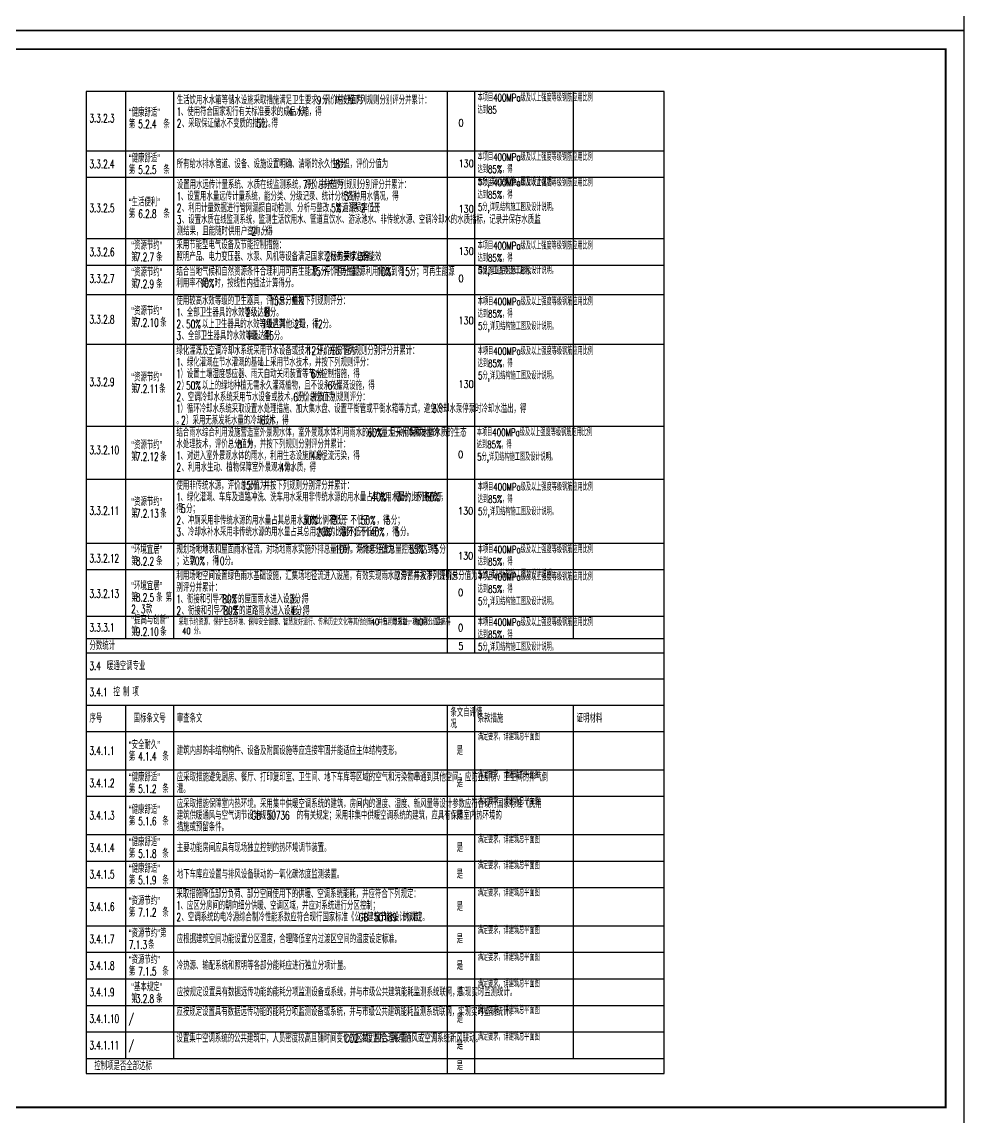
# Model space of a CAD drawing. Extents: x 12902 to 139002, y 7705 to 185905.
# Drawn here: x 87924 to 139002, y 67580 to 126980 of the extents above; entities that cross this region are included whole.
import ezdxf

# ---------------------------------------------------------------- set-up
doc = ezdxf.new("R2010")
doc.units = 0
doc.header["$LTSCALE"] = 1000
for name, color, linetype in [('A-Tab(建筑表格)', 7, 'Continuous'), ('A-Text(建筑文字)', 33, 'Continuous'), ('PUB_TITLE', 4, 'Continuous')]:
    doc.layers.add(name, color=color, linetype=linetype)
doc.styles.add('LJ_TXT', font='SIMPLEX', dxfattribs={"width": 0.8, "bigfont": 'GBCBIG'})

# ---------------------------------------------------------------- blocks, each defined once
blk = doc.blocks.new('AutoBlock_20250323_142', base_point=(112646, 76059))
at = {"color": 1, "style": 'LJ_TXT', "width": 0.7}
blk.add_attdef('3.4.1.8措施_001', (112636, 76059), '', height=400, dxfattribs=at)
blk = doc.blocks.new('AutoBlock_20250323_143', base_point=(112646, 88018))
at = {"color": 1, "style": 'LJ_TXT', "width": 0.7}
blk.add_attdef('3.4.1.1措施_001', (112636, 88018), '', height=400, dxfattribs=at)
blk = doc.blocks.new('AutoBlock_20250323_144', base_point=(112646, 85951))
at = {"color": 1, "style": 'LJ_TXT', "width": 0.7}
blk.add_attdef('3.4.1.2措施_001', (112636, 85951), '', height=400, dxfattribs=at)
blk = doc.blocks.new('AutoBlock_20250323_145', base_point=(112646, 84524))
at = {"color": 1, "style": 'LJ_TXT', "width": 0.7}
blk.add_attdef('3.4.1.3措施_001', (112636, 84524), '', height=400, dxfattribs=at)
blk = doc.blocks.new('AutoBlock_20250323_146', base_point=(112646, 82438))
at = {"color": 1, "style": 'LJ_TXT', "width": 0.7}
blk.add_attdef('3.4.1.4措施_001', (112636, 82438), '', height=400, dxfattribs=at)
blk = doc.blocks.new('AutoBlock_20250323_147', base_point=(112646, 81029))
at = {"color": 1, "style": 'LJ_TXT', "width": 0.7}
blk.add_attdef('3.4.1.5措施_001', (112636, 81029), '', height=400, dxfattribs=at)
blk = doc.blocks.new('AutoBlock_20250323_148', base_point=(112646, 79551))
at = {"color": 1, "style": 'LJ_TXT', "width": 0.7}
blk.add_attdef('3.4.1.6措施_001', (112636, 79551), '', height=400, dxfattribs=at)
blk = doc.blocks.new('AutoBlock_20250323_149', base_point=(112646, 77509))
at = {"color": 1, "style": 'LJ_TXT', "width": 0.7}
blk.add_attdef('3.4.1.7措施_001', (112636, 77509), '', height=400, dxfattribs=at)
blk = doc.blocks.new('AutoBlock_20250323_150', base_point=(112646, 74619))
at = {"color": 1, "style": 'LJ_TXT', "width": 0.7}
blk.add_attdef('3.4.1.9措施_001', (112636, 74619), '', height=400, dxfattribs=at)
blk = doc.blocks.new('AutoBlock_20250323_151', base_point=(112646, 73179))
at = {"color": 1, "style": 'LJ_TXT', "width": 0.7}
blk.add_attdef('3.4.1.10措施_001', (112636, 73179), '', height=400, dxfattribs=at)
blk = doc.blocks.new('AutoBlock_20250323_152', base_point=(112646, 71739))
at = {"color": 1, "style": 'LJ_TXT', "width": 0.7}
blk.add_attdef('3.4.1.11措施_001', (112636, 71739), '', height=400, dxfattribs=at)
blk = doc.blocks.new('AutoBlock_20250323_230', base_point=(112646, 122671))
at = {"color": 1, "style": 'LJ_TXT', "width": 0.7}
for tag, p in [('3.3.2.3措施_001', (112630, 122671)), ('3.3.2.3措施_002', (112630, 122004))]:
    blk.add_attdef(tag, p, '', height=400, dxfattribs=at)
blk = doc.blocks.new('AutoBlock_20250323_231', base_point=(111596, 121302))
at = {"color": 1, "style": 'LJ_TXT', "width": 0.8}
blk.add_attdef('3.3.2.3', (111596, 121302), '', height=400, dxfattribs=at)
blk = doc.blocks.new('AutoBlock_20250323_232', base_point=(111596, 112863))
at = {"color": 1, "style": 'LJ_TXT', "width": 0.8}
blk.add_attdef('3.3.2.7', (111596, 112863), '', height=400, dxfattribs=at)
blk = doc.blocks.new('AutoBlock_20250323_233', base_point=(111569, 100255))
at = {"color": 1, "style": 'LJ_TXT', "width": 0.8}
blk.add_attdef('3.3.2.11', (111569, 100255), '', height=400, dxfattribs=at)
blk = doc.blocks.new('AutoBlock_20250323_234', base_point=(111569, 95837))
at = {"color": 1, "style": 'LJ_TXT', "width": 0.8}
blk.add_attdef('3.3.2.13', (111569, 95837), '', height=400, dxfattribs=at)
blk = doc.blocks.new('AutoBlock_20250323_235', base_point=(111569, 93924))
at = {"color": 1, "style": 'LJ_TXT', "width": 0.8}
blk.add_attdef('3.3.3.1', (111569, 93924), '', height=400, dxfattribs=at)
blk = doc.blocks.new('AutoBlock_20250323_236', base_point=(111569, 97821))
at = {"color": 1, "style": 'LJ_TXT', "width": 0.8}
blk.add_attdef('3.3.2.12', (111569, 97821), '', height=400, dxfattribs=at)
blk = doc.blocks.new('AutoBlock_20250323_237', base_point=(112654, 94217))
at = {"color": 1, "style": 'LJ_TXT', "width": 0.7}
for tag, p in [('3.3.3.1措施_001', (112638, 94217)), ('3.3.3.1措施_002', (112638, 93551)), ('3.3.3.1措施_003', (112654, 92884))]:
    blk.add_attdef(tag, p, '', height=400, dxfattribs=at)
blk = doc.blocks.new('AutoBlock_20250323_238', base_point=(112646, 113278))
at = {"color": 1, "style": 'LJ_TXT', "width": 0.7}
blk.add_attdef('3.3.2.7措施_001', (112630, 113278), '', height=400, dxfattribs=at)
blk = doc.blocks.new('AutoBlock_20250323_239', base_point=(111569, 103318))
at = {"color": 1, "style": 'LJ_TXT', "width": 0.8}
blk.add_attdef('3.3.2.10', (111569, 103318), '', height=400, dxfattribs=at)
blk = doc.blocks.new('AutoBlock_20250323_240', base_point=(111594, 107128))
at = {"color": 1, "style": 'LJ_TXT', "width": 0.8}
blk.add_attdef('3.3.2.9', (111594, 107128), '', height=400, dxfattribs=at)
blk = doc.blocks.new('AutoBlock_20250323_241', base_point=(112654, 96687))
at = {"color": 1, "style": 'LJ_TXT', "width": 0.7}
for tag, p in [('3.3.2.13措施_001', (112638, 96687)), ('3.3.2.13措施_002', (112638, 96020)), ('3.3.2.13措施_003', (112654, 95353))]:
    blk.add_attdef(tag, p, '', height=400, dxfattribs=at)
blk = doc.blocks.new('AutoBlock_20250323_242', base_point=(112654, 98170))
at = {"color": 1, "style": 'LJ_TXT', "width": 0.7}
for tag, p in [('3.3.2.12措施_001', (112638, 98170)), ('3.3.2.12措施_002', (112638, 97503)), ('3.3.2.12措施_003', (112654, 96836))]:
    blk.add_attdef(tag, p, '', height=400, dxfattribs=at)
blk = doc.blocks.new('AutoBlock_20250323_243', base_point=(112654, 101558))
at = {"color": 1, "style": 'LJ_TXT', "width": 0.7}
for tag, p in [('3.3.2.11措施_001', (112638, 101558)), ('3.3.2.11措施_002', (112638, 100891)), ('3.3.2.11措施_003', (112654, 100225))]:
    blk.add_attdef(tag, p, '', height=400, dxfattribs=at)
blk = doc.blocks.new('AutoBlock_20250323_244', base_point=(112603, 104518))
at = {"color": 1, "style": 'LJ_TXT', "width": 0.7}
for tag, p in [('3.3.2.10措施_001', (112587, 104518)), ('3.3.2.10措施_002', (112587, 103852)), ('3.3.2.10措施_003', (112603, 103185))]:
    blk.add_attdef(tag, p, '', height=400, dxfattribs=at)
blk = doc.blocks.new('AutoBlock_20250323_245', base_point=(112654, 108926))
at = {"color": 1, "style": 'LJ_TXT', "width": 0.7}
for tag, p in [('3.3.2.9措施_001', (112638, 108926)), ('3.3.2.9措施_002', (112638, 108259)), ('3.3.2.9措施_003', (112654, 107593))]:
    blk.add_attdef(tag, p, '', height=400, dxfattribs=at)
blk = doc.blocks.new('AutoBlock_20250323_246', base_point=(112654, 111611))
at = {"color": 1, "style": 'LJ_TXT', "width": 0.7}
for tag, p in [('3.3.2.8措施_001', (112638, 111611)), ('3.3.2.8措施_002', (112638, 110944)), ('3.3.2.8措施_003', (112654, 110277))]:
    blk.add_attdef(tag, p, '', height=400, dxfattribs=at)
blk = doc.blocks.new('AutoBlock_20250323_247', base_point=(111594, 110582))
at = {"color": 1, "style": 'LJ_TXT', "width": 0.8}
blk.add_attdef('3.3.2.8', (111594, 110582), '', height=400, dxfattribs=at)
blk = doc.blocks.new('AutoBlock_20250323_248', base_point=(112646, 114643))
at = {"color": 1, "style": 'LJ_TXT', "width": 0.7}
for tag, p in [('3.3.2.6措施_001', (112630, 114643)), ('3.3.2.6措施_002', (112630, 113977)), ('3.3.2.6措施_003', (112646, 113310))]:
    blk.add_attdef(tag, p, '', height=400, dxfattribs=at)
blk = doc.blocks.new('AutoBlock_20250323_249', base_point=(112646, 118064))
at = {"color": 1, "style": 'LJ_TXT', "width": 0.7}
for tag, p in [('3.3.2.5措施_001', (112630, 118064)), ('3.3.2.5措施_002', (112630, 117397)), ('3.3.2.5措施_003', (112646, 116731))]:
    blk.add_attdef(tag, p, '', height=400, dxfattribs=at)
blk = doc.blocks.new('AutoBlock_20250323_250', base_point=(112646, 119451))
at = {"color": 1, "style": 'LJ_TXT', "width": 0.7}
for tag, p in [('3.3.2.4措施_001', (112630, 119451)), ('3.3.2.4措施_002', (112630, 118784)), ('3.3.2.4措施_003', (112646, 118117))]:
    blk.add_attdef(tag, p, '', height=400, dxfattribs=at)
blk = doc.blocks.new('AutoBlock_20250323_251', base_point=(111596, 114351))
at = {"color": 1, "style": 'LJ_TXT', "width": 0.8}
blk.add_attdef('3.3.2.6', (111596, 114351), '', height=400, dxfattribs=at)
blk = doc.blocks.new('AutoBlock_20250323_252', base_point=(111596, 116635))
at = {"color": 1, "style": 'LJ_TXT', "width": 0.8}
blk.add_attdef('3.3.2.5', (111596, 116635), '', height=400, dxfattribs=at)
blk = doc.blocks.new('AutoBlock_20250323_253', base_point=(111596, 119095))
at = {"color": 1, "style": 'LJ_TXT', "width": 0.8}
blk.add_attdef('3.3.2.4', (111596, 119095), '', height=400, dxfattribs=at)
blk = doc.blocks.new('AutoBlock_20250323_262', base_point=(111585, 92927))
at = {"color": 1, "style": 'LJ_TXT', "width": 0.8}
blk.add_attdef('给排水总分', (111585, 92927), '', height=400, dxfattribs=at)

msp = doc.modelspace()

# ---------------------------------------------------------------- linework, layer by layer
at = {"layer": 'A-Tab(建筑表格)'}
msp.add_lwpolyline([(91407, 69949), (122734, 69949), (122734, 123213), (91407, 123213)], close=True, dxfattribs=at)
for points in [[(93540, 123213), (93540, 93539)], [(96140, 123213), (96140, 93539)], [(110974, 123213), (110974, 92761)], [(112455, 123213), (112455, 92761)], [(117816, 123213), (117816, 93539)], [(91407, 119993), (122734, 119993)], [(91407, 118553), (122734, 118553)], [(91407, 115223), (122734, 115223)], [(91407, 113783), (122734, 113783)], [(91407, 112194), (122734, 112194)], [(91407, 109494), (122734, 109494)], [(91407, 105053), (122734, 105053)], [(91407, 102179), (122734, 102179)], [(91407, 98714), (122734, 98714)], [(91407, 97279), (122734, 97279)], [(91407, 94746), (122734, 94746)], [(91407, 93539), (122734, 93539)], [(91407, 92761), (122734, 92761)], [(91407, 91345), (122734, 91345)], [(91407, 89929), (122734, 89929)], [(93540, 89929), (93540, 70759)], [(96140, 89929), (96140, 70759)], [(110974, 89929), (110974, 69949)], [(112455, 89929), (112455, 69949)], [(117816, 89929), (117816, 70759)], [(91407, 88489), (122734, 88489)], [(91407, 86419), (122734, 86419)], [(91407, 84979), (122734, 84979)], [(91407, 82909), (122734, 82909)], [(91407, 81469), (122734, 81469)], [(91407, 80029), (122734, 80029)], [(91407, 77959), (122734, 77959)], [(91407, 76519), (122734, 76519)], [(91407, 75079), (122734, 75079)], [(91407, 73639), (122734, 73639)], [(91407, 72199), (122734, 72199)], [(91407, 70759), (122734, 70759)]]:
    msp.add_lwpolyline(points, dxfattribs=at)
at = {"layer": 'PUB_TITLE'}
for points in [[(12902, 126505), (139002, 126505), (139002, 185905), (12902, 185905)], [(12902, 67105), (139002, 67105), (139002, 126505), (12902, 126505)]]:
    msp.add_lwpolyline(points, close=True, dxfattribs=at)
at = {"layer": 'PUB_TITLE', "const_width": 100}
msp.add_lwpolyline([(15402, 68105), (138002, 68105), (138002, 125505), (15402, 125505)], close=True, dxfattribs=at)

# ---------------------------------------------------------------- block references
at = {"color": 1}
for name, p, values in [('AutoBlock_20250323_230', (112646, 122671), {'3.3.2.3措施_001': '本项目400MPa级及以上强度等级钢筋应用比例', '3.3.2.3措施_002': '达到85'}), ('AutoBlock_20250323_231', (111596, 121302), {'3.3.2.3': '0'}), ('AutoBlock_20250323_253', (111596, 119095), {'3.3.2.4': '130'}), ('AutoBlock_20250323_250', (112646, 119451), {'3.3.2.4措施_001': '本项目400MPa级及以上强度等级钢筋应用比例', '3.3.2.4措施_002': '达到85%%%，得', '3.3.2.4措施_003': '5分,详见结构施工图及设计说明。'}), ('AutoBlock_20250323_249', (112646, 118064), {'3.3.2.5措施_001': '本项目400MPa级及以上强度等级钢筋应用比例', '3.3.2.5措施_002': '达到85%%%，得', '3.3.2.5措施_003': '5分,详见结构施工图及设计说明。'}), ('AutoBlock_20250323_252', (111596, 116635), {'3.3.2.5': '130'}), ('AutoBlock_20250323_251', (111596, 114351), {'3.3.2.6': '130'}), ('AutoBlock_20250323_248', (112646, 114643), {'3.3.2.6措施_001': '本项目400MPa级及以上强度等级钢筋应用比例', '3.3.2.6措施_002': '达到85%%%，得', '3.3.2.6措施_003': '5分,详见结构施工图及设计说明。'}), ('AutoBlock_20250323_238', (112646, 113278), {'3.3.2.7措施_001': '详见施工图及设计说明。'}), ('AutoBlock_20250323_232', (111596, 112863), {'3.3.2.7': '0'}), ('AutoBlock_20250323_246', (112654, 111611), {'3.3.2.8措施_001': '本项目400MPa级及以上强度等级钢筋应用比例', '3.3.2.8措施_002': '达到85%%%，得', '3.3.2.8措施_003': '5分,详见结构施工图及设计说明。'}), ('AutoBlock_20250323_247', (111594, 110582), {'3.3.2.8': '130'}), ('AutoBlock_20250323_245', (112654, 108926), {'3.3.2.9措施_001': '本项目400MPa级及以上强度等级钢筋应用比例', '3.3.2.9措施_002': '达到85%%%，得', '3.3.2.9措施_003': '5分,详见结构施工图及设计说明。'}), ('AutoBlock_20250323_240', (111594, 107128), {'3.3.2.9': '130'}), ('AutoBlock_20250323_244', (112603, 104518), {'3.3.2.10措施_001': '本项目400MPa级及以上强度等级钢筋应用比例', '3.3.2.10措施_002': '达到85%%%，得', '3.3.2.10措施_003': '5分,详见结构施工图及设计说明。'}), ('AutoBlock_20250323_239', (111569, 103318), {'3.3.2.10': '0'}), ('AutoBlock_20250323_243', (112654, 101558), {'3.3.2.11措施_001': '本项目400MPa级及以上强度等级钢筋应用比例', '3.3.2.11措施_002': '达到85%%%，得', '3.3.2.11措施_003': '5分,详见结构施工图及设计说明。'}), ('AutoBlock_20250323_233', (111569, 100255), {'3.3.2.11': '130'}), ('AutoBlock_20250323_242', (112654, 98170), {'3.3.2.12措施_001': '本项目400MPa级及以上强度等级钢筋应用比例', '3.3.2.12措施_002': '达到85%%%，得', '3.3.2.12措施_003': '5分,详见结构施工图及设计说明。'}), ('AutoBlock_20250323_236', (111569, 97821), {'3.3.2.12': '130'}), ('AutoBlock_20250323_241', (112654, 96687), {'3.3.2.13措施_001': '本项目400MPa级及以上强度等级钢筋应用比例', '3.3.2.13措施_002': '达到85%%%，得', '3.3.2.13措施_003': '5分,详见结构施工图及设计说明。'}), ('AutoBlock_20250323_234', (111569, 95837), {'3.3.2.13': '0'}), ('AutoBlock_20250323_237', (112654, 94217), {'3.3.3.1措施_001': '本项目400MPa级及以上强度等级钢筋应用比例', '3.3.3.1措施_002': '达到85%%%，得', '3.3.3.1措施_003': '5分,详见结构施工图及设计说明。'}), ('AutoBlock_20250323_235', (111569, 93924), {'3.3.3.1': '0'}), ('AutoBlock_20250323_262', (111585, 92927), {'给排水总分': '5'}), ('AutoBlock_20250323_143', (112646, 88018), {'3.4.1.1措施_001': '满足要求，详建筑总平面图'}), ('AutoBlock_20250323_144', (112646, 85951), {'3.4.1.2措施_001': '满足要求，详建筑总平面图'}), ('AutoBlock_20250323_145', (112646, 84524), {'3.4.1.3措施_001': '满足要求，详建筑总平面图'}), ('AutoBlock_20250323_146', (112646, 82438), {'3.4.1.4措施_001': '满足要求，详建筑总平面图'}), ('AutoBlock_20250323_147', (112646, 81029), {'3.4.1.5措施_001': '满足要求，详建筑总平面图'}), ('AutoBlock_20250323_148', (112646, 79551), {'3.4.1.6措施_001': '满足要求，详建筑总平面图'}), ('AutoBlock_20250323_149', (112646, 77509), {'3.4.1.7措施_001': '满足要求，详建筑总平面图'}), ('AutoBlock_20250323_142', (112646, 76059), {'3.4.1.8措施_001': '满足要求，详建筑总平面图'}), ('AutoBlock_20250323_150', (112646, 74619), {'3.4.1.9措施_001': '满足要求，详建筑总平面图'}), ('AutoBlock_20250323_151', (112646, 73179), {'3.4.1.10措施_001': '满足要求，详建筑总平面图'}), ('AutoBlock_20250323_152', (112646, 71739), {'3.4.1.11措施_001': '满足要求，详建筑总平面图'})]:
    msp.add_blockref(name, p, dxfattribs=at).add_auto_attribs(values)

# ---------------------------------------------------------------- texts
at = {"layer": 'A-Tab(建筑表格)', "style": 'LJ_TXT'}
for s, height, width, p in [('生活饮用水水箱等储水设施采取措施满足卫生要求，评价总分值为', 434.04, 0.8, (96320, 122510)), ('9', 450, 0.64, (103911, 122510)), ('分，并按照下列规则分别评分并累计：', 434.04, 0.8, (104185, 122510)), ('3.3.2.3', 450, 0.64, (91587, 121532)), ('“健康舒适”', 434, 0.8, (93720, 121847)), ('1', 450, 0.64, (96320, 121880)), ('、使用符合国家现行有关标准要求的成品水箱，得', 434.04, 0.8, (96540, 121880)), ('4', 450, 0.64, (102361, 121880)), ('分；', 434, 0.8, (102896, 121880)), ('第', 434, 0.8, (93720, 121217)), ('5.2.4', 450, 0.64, (94234, 121217)), ('条', 434, 0.8, (95591, 121217)), ('2', 450, 0.64, (96320, 121250)), ('、采取保证储水不变质的措施，得', 434.04, 0.8, (96595, 121250)), ('5', 450, 0.64, (100647, 121250)), ('分。', 434, 0.8, (100921, 121250)), ('3.3.2.4', 450, 0.64, (91587, 119048)), ('“健康舒适”', 434, 0.8, (93720, 119363)), ('所有给水排水管道、设备、设施设置明确、清晰的永久性标识，评价分值为', 434.04, 0.8, (96320, 119048)), ('8', 450, 0.64, (104922, 119048)), ('分。', 434, 0.8, (105197, 119048)), ('第', 434, 0.8, (93720, 118733)), ('5.2.5', 450, 0.64, (94234, 118733)), ('条', 434, 0.8, (95591, 118733)), ('设置用水远传计量系统、水质在线监测系统，评价总分值为', 434.04, 0.8, (96320, 117923)), ('7', 450, 0.64, (103153, 117923)), ('分，并按下列规则分别评分并累计：', 434.04, 0.8, (103427, 117923)), ('1', 450, 0.64, (96320, 117293)), ('、设置用水量远传计量系统，能分类、分级记录、统计分析各种用水情况，得', 434.04, 0.8, (96540, 117293)), ('3', 450, 0.64, (105394, 117293)), ('分；', 434, 0.8, (105669, 117293)), ('3.3.2.5', 450, 0.64, (91587, 116663)), ('“生活便利”', 434, 0.8, (93720, 116978)), ('2', 450, 0.64, (96320, 116663)), ('、利用计量数据进行管网漏损自动检测、分析与整改，管道漏损率低于', 434.04, 0.8, (96595, 116663)), ('5%', 450, 0.64, (104691, 116663)), ('得', 434, 0.8, (105780, 116663)), ('2', 450, 0.64, (106294, 116663)), ('分；', 434, 0.8, (106829, 116663)), ('第', 434, 0.8, (93720, 116348)), ('6.2.8', 450, 0.64, (94234, 116348)), ('条', 434, 0.8, (95591, 116348)), ('3', 450, 0.64, (96320, 116033)), ('、设置水质在线监测系统，监测生活饮用水、管道直饮水、游泳池水、非传统水源、空调冷却水的水质指标，记录并保存水质监', 434.04, 0.8, (96595, 116033)), ('，', 434, 0.8, (105267, 116663)), ('测结果，且能随时供用户查询，得', 434.04, 0.8, (96320, 115403)), ('2', 450, 0.64, (100372, 115403)), ('分。', 434, 0.8, (100907, 115403)), ('3.3.2.6', 450, 0.64, (91587, 114278)), ('3.3.2.7', 450, 0.64, (91587, 112833)), ('3.3.2.8', 450, 0.64, (91587, 110619)), ('3.3.2.9', 450, 0.64, (91587, 107231)), ('3.3.2.10', 450, 0.64, (91587, 103536)), ('3.3.2.11', 450, 0.64, (91587, 100246)), ('3.3.2.12', 450, 0.64, (91587, 97660)), ('3.3.2.13', 450, 0.64, (91587, 95745)), ('采取节约资源、保护生态环境、保障安全健康、智慧友好运行、传承历史文化等其他创新，并有明显效益，评价总分值为', 337.59, 0.8, (96416, 94262)), ('40', 350, 0.64, (106835, 94262)), ('分。每采取一项，得', 337.6, 0.8, (107465, 94262)), ('10', 350, 0.64, (109234, 94262)), ('分，最高得', 337.6, 0.8, (109821, 94262)), ('3.3.3.1', 450, 0.64, (91587, 93908)), ('40', 350, 0.64, (96618, 93772)), ('分。', 337.6, 0.8, (97248, 93772)), ('分数统计', 434, 0.8, (91587, 92925)), ('3.4', 450, 0.64, (91587, 91828)), ('暖通空调专业', 434, 0.8, (92534, 91828)), ('控', 434, 0.8, (92890, 90412)), ('制', 434, 0.8, (93403, 90412)), ('3.4.1', 450, 0.64, (91587, 90412)), ('项', 434, 0.8, (93917, 90412)), ('条文自评情', 434, 0.8, (111154, 89299)), ('序号', 434, 0.8, (91587, 88984)), ('国标条文号', 434, 0.8, (93981, 88984)), ('审查条文', 434, 0.8, (96320, 88984)), ('况', 434, 0.8, (111154, 88669)), ('条款措施', 434, 0.8, (112635, 88984)), ('证明材料', 434, 0.8, (117996, 88984)), ('“安全耐久”', 434, 0.8, (93720, 87544)), ('3.4.1.1', 450, 0.64, (91587, 87229)), ('第', 434, 0.8, (93720, 86914)), ('4.1.4', 450, 0.64, (94234, 86914)), ('条', 434, 0.8, (95537, 86914)), ('建筑内部的非结构构件、设备及附属设施等应连接牢固并能适应主体结构变形。', 434.04, 0.8, (96320, 87229)), ('是', 434, 0.8, (111492, 87229)), ('“健康舒适”', 434, 0.8, (93720, 85789)), ('应采取措施避免厨房、餐厅、打印复印室、卫生间、地下车库等区域的空气和污染物串通到其他空间；应防止厨房、卫生间的排气倒', 434.04, 0.8, (96320, 85789)), ('3.4.1.2', 450, 0.64, (91587, 85474)), ('第', 434, 0.8, (93720, 85159)), ('5.1.2', 450, 0.64, (94234, 85159)), ('条', 434, 0.8, (95537, 85159)), ('灌。', 434, 0.8, (96320, 85159)), ('是', 434, 0.8, (111492, 85474)), ('“健康舒适”', 434, 0.8, (93720, 84034)), ('应采取措施保障室内热环境。采用集中供暖空调系统的建筑，房间内的温度、湿度、新风量等设计参数应符合现行国家标准《民用', 434.04, 0.8, (96320, 84349)), ('3.4.1.3', 450, 0.64, (91587, 83719)), ('第', 434, 0.8, (93720, 83404)), ('5.1.6', 450, 0.64, (94234, 83404)), ('条', 434, 0.8, (95537, 83404)), ('建筑供暖通风与空气调节设计规范》', 434.04, 0.8, (96320, 83719)), ('GB', 450, 0.64, (100365, 83719)), ('50736', 450, 0.64, (101201, 83719)), ('的有关规定；采用非集中供暖空调系统的建筑，应具有保障室内热环境的', 434.04, 0.8, (102833, 83719)), ('是', 434, 0.8, (111492, 83719)), ('措施或预留条件。', 434, 0.8, (96320, 83089)), ('“健康舒适”', 434, 0.8, (93720, 82279)), ('3.4.1.4', 450, 0.64, (91587, 81964)), ('第', 434, 0.8, (93720, 81649)), ('5.1.8', 450, 0.64, (94234, 81649)), ('条', 434, 0.8, (95537, 81649)), ('主要功能房间应具有现场独立控制的热环境调节装置。', 434.04, 0.8, (96320, 81964)), ('是', 434, 0.8, (111492, 81964)), ('3.4.1.5', 450, 0.64, (91587, 80524)), ('“健康舒适”', 434, 0.8, (93720, 80839)), ('地下车库应设置与排风设备联动的一氧化碳浓度监测装置。', 434.04, 0.8, (96320, 80524)), ('是', 434, 0.8, (111492, 80524)), ('第', 434, 0.8, (93720, 80209)), ('5.1.9', 450, 0.64, (94234, 80209)), ('条', 434, 0.8, (95537, 80209)), ('3.4.1.6', 450, 0.64, (91587, 78769)), ('“资源节约”', 434, 0.8, (93720, 79084)), ('是', 434, 0.8, (111492, 78769)), ('第', 434, 0.8, (93720, 78454)), ('7.1.2', 450, 0.64, (94234, 78454)), ('条', 434, 0.8, (95537, 78454)), ('3.4.1.7', 450, 0.64, (91587, 77014)), ('“资源节约”第', 434, 0.8, (93720, 77329)), ('应根据建筑空间功能设置分区温度，合理降低室内过渡区空间的温度设定标准。', 434.04, 0.8, (96320, 77014)), ('是', 434, 0.8, (111492, 77014)), ('7.1.3', 450, 0.64, (93720, 76699)), ('条', 434, 0.8, (94763, 76699)), ('“资源节约”', 434, 0.8, (93720, 75889)), ('冷热源、输配系统和照明等各部分能耗应进行独立分项计量。', 434.04, 0.8, (96320, 75574)), ('3.4.1.8', 450, 0.64, (91587, 75574)), ('第', 434, 0.8, (93720, 75259)), ('7.1.5', 450, 0.64, (94234, 75259)), ('条', 434, 0.8, (95537, 75259)), ('是', 434, 0.8, (111492, 75574)), ('3.4.1.9', 450, 0.64, (91587, 74134)), ('应按规定设置具有数据远传功能的能耗分项监测设备或系统，并与市级公共建筑能耗监测系统联网，实现实时监测统计。', 434.04, 0.8, (96320, 74134)), ('是', 434, 0.8, (111492, 74134)), ('3.4.1.10', 450, 0.64, (91587, 72694)), ('/', 450, 0.64, (93720, 72694)), ('是', 434, 0.8, (111492, 72694)), ('3.4.1.11', 450, 0.64, (91587, 71254)), ('/', 450, 0.64, (93720, 71254)), ('是', 434, 0.8, (111492, 71254)), ('控制项是否全部达标', 434, 0.8, (91848, 70129)), ('是', 434, 0.8, (111492, 70129))]:
    msp.add_text(s, height=height, dxfattribs=dict(at, width=width)).set_placement(p)
at = {"layer": 'A-Text(建筑文字)', "style": 'LJ_TXT'}
for s, height, width, p in [('“资源节约”', 434, 0.8, (93851, 114631)), ('采用节能型电气设备及节能控制措施：', 434.04, 0.8, (96301, 114653)), ('第', 434, 0.8, (93851, 114001)), ('7.2.7', 450, 0.64, (94104, 114001)), ('条', 434, 0.8, (95201, 114001)), ('照明产品、电力变压器、水泵、风机等设备满足国家现行有关标准的能效', 434.04, 0.8, (96301, 114023)), ('2', 450, 0.64, (104389, 114023)), ('级的要求，得', 434, 0.8, (104664, 114023)), ('3', 450, 0.64, (106180, 114023)), ('分。', 434, 0.8, (106455, 114023)), ('“资源节约”', 434, 0.8, (93851, 113176)), ('结合当地气候和自然资源条件合理利用可再生能源，评价总分值为', 434.04, 0.8, (96301, 113213)), ('15', 450, 0.64, (103631, 113213)), ('分，可再生能源利用率达到', 434.04, 0.8, (104125, 113213)), ('10%', 450, 0.64, (107158, 113213)), ('，得', 434, 0.8, (107954, 113213)), ('15', 450, 0.64, (108459, 113213)), ('分；可再生能源', 434, 0.8, (108953, 113213)), ('第', 434, 0.8, (93851, 112546)), ('7.2.9', 450, 0.64, (94104, 112546)), ('条', 434, 0.8, (95201, 112546)), ('利用率不足', 434, 0.8, (96301, 112583)), ('10%', 450, 0.64, (97565, 112583)), ('时，按线性内插法计算得分。', 434.04, 0.8, (98360, 112583)), ('使用较高水效等级的卫生器具，评价总分值为', 434.04, 0.8, (96301, 111624)), ('15', 450, 0.64, (101356, 111624)), ('分，并按下列规则评分：', 434.04, 0.8, (101850, 111624)), ('“资源节约”', 434, 0.8, (93851, 111079)), ('1', 450, 0.64, (96301, 110994)), ('、全部卫生器具的水效等级达到', 434.04, 0.8, (96520, 110994)), ('2', 450, 0.64, (100059, 110994)), ('级，得', 434, 0.8, (100333, 110994)), ('8', 450, 0.64, (101092, 110994)), ('分。', 434, 0.8, (101366, 110994)), ('第', 434, 0.8, (93851, 110449)), ('7.2.10', 450, 0.64, (94104, 110449)), ('条', 434, 0.8, (95420, 110449)), ('2', 450, 0.64, (96301, 110364)), ('、', 434, 0.8, (96575, 110364)), ('50%', 450, 0.64, (96828, 110364)), ('以上卫生器具的水效等级达到', 434.04, 0.8, (97678, 110364)), ('1', 450, 0.64, (100964, 110364)), ('级且其他达到', 434, 0.8, (101184, 110364)), ('2', 450, 0.64, (102700, 110364)), ('级，得', 434, 0.8, (102975, 110364)), ('12', 450, 0.64, (103733, 110364)), ('分。', 434, 0.8, (104227, 110364)), ('3', 450, 0.64, (96301, 109734)), ('、全部卫生器具的水效等级达到', 434.04, 0.8, (96575, 109734)), ('1', 450, 0.64, (100114, 109734)), ('级，得', 434, 0.8, (100333, 109734)), ('15', 450, 0.64, (101092, 109734)), ('分。', 434, 0.8, (101585, 109734)), ('绿化灌溉及空调冷却水系统采用节水设备或技术，评价总分值为', 434.04, 0.8, (96301, 108924)), ('12', 450, 0.64, (103378, 108924)), ('分，并按下列规则分别评分并累计：', 434.04, 0.8, (103872, 108924)), ('1', 450, 0.64, (96301, 108294)), ('、绿化灌溉在节水灌溉的基础上采用节水技术，并按下列规则评分：', 434.04, 0.8, (96520, 108294)), ('1', 450, 0.64, (96301, 107664)), ('）设置土壤湿度感应器、雨天自动关闭装置等节水控制措施，得', 434.04, 0.8, (96520, 107664)), ('6', 450, 0.64, (103598, 107664)), ('分。', 434, 0.8, (103872, 107664)), ('“资源节约”', 434, 0.8, (93851, 107487)), ('）', 434, 0.8, (96575, 107034)), ('以上的绿地种植无需永久灌溉植物，且不设永久灌溉设施，得', 434.04, 0.8, (97678, 107034)), ('第', 434, 0.8, (93851, 106857)), ('7.2.11', 450, 0.64, (94104, 106857)), ('条', 434, 0.8, (95365, 106857)), ('2', 450, 0.64, (96301, 107034)), ('50%', 450, 0.64, (96828, 107034)), ('6', 450, 0.64, (104503, 107034)), ('分。', 434, 0.8, (104777, 107034)), ('2', 450, 0.64, (96301, 106404)), ('、空调冷却水系统采用节水设备或技术，评价总分值为', 434.04, 0.8, (96575, 106404)), ('6', 450, 0.64, (102642, 106404)), ('分，并按下列规则评分：', 434.04, 0.8, (102916, 106404)), ('1', 450, 0.64, (96301, 105774)), ('）循环冷却水系统采取设置水处理措施、加大集水盘、设置平衡管或平衡水箱等方式，避免冷却水泵停泵时冷却水溢出，得', 434.04, 0.8, (96520, 105774)), ('3', 450, 0.64, (110170, 105774)), ('分', 434, 0.8, (110444, 105774)), ('。', 434, 0.8, (96301, 105144)), ('2', 450, 0.64, (96554, 105144)), ('）采用无蒸发耗水量的冷却技术，得', 434.04, 0.8, (96828, 105144)), ('6', 450, 0.64, (100872, 105144)), ('分。', 434, 0.8, (101147, 105144)), ('结合雨水综合利用设施营造室外景观水体，室外景观水体利用雨水的补水量大于水体蒸发量的', 434.04, 0.8, (96301, 104483)), ('60%', 450, 0.64, (106664, 104483)), ('，且采用保障水体水质的生态', 434.04, 0.8, (107515, 104483)), ('“资源节约”', 434, 0.8, (93851, 103807)), ('水处理技术，评价总分值为', 434.04, 0.8, (96301, 103853)), ('8', 450, 0.64, (99595, 103853)), ('分，并按下列规则分别评分并累计：', 434.04, 0.8, (100130, 103853)), ('第', 434, 0.8, (93851, 103177)), ('7.2.12', 450, 0.64, (94104, 103177)), ('条', 434, 0.8, (95420, 103177)), ('1', 450, 0.64, (96301, 103223)), ('、对进入室外景观水体的雨水，利用生态设施削减径流污染，得', 434.04, 0.8, (96520, 103223)), ('4', 450, 0.64, (103598, 103223)), ('分；', 434, 0.8, (103872, 103223)), ('2', 450, 0.64, (96301, 102593)), ('、利用水生动、植物保障室外景观水体水质，得', 434.04, 0.8, (96575, 102593)), ('4', 450, 0.64, (101883, 102593)), ('分。', 434, 0.8, (102158, 102593)), ('使用非传统水源，评价总分值为', 434.04, 0.8, (96301, 101609)), ('15', 450, 0.64, (99840, 101609)), ('分，并按下列规则分别评分并累计：', 434.04, 0.8, (100333, 101609)), ('“资源节约”', 434, 0.8, (93851, 100723)), ('1', 450, 0.64, (96301, 100979)), ('、绿化灌溉、车库及道路冲洗、洗车用水采用非传统水源的用水量占其总用水量的比例不低于', 434.04, 0.8, (96520, 100979)), ('40%', 450, 0.64, (106884, 100979)), ('，得', 434, 0.8, (107734, 100979)), ('3', 450, 0.64, (108240, 100979)), ('分；不低于', 434, 0.8, (108514, 100979)), ('60%', 450, 0.64, (109778, 100979)), ('，', 434, 0.8, (110628, 100979)), ('第', 434, 0.8, (93851, 100093)), ('7.2.13', 450, 0.64, (94104, 100093)), ('条', 434, 0.8, (95420, 100093)), ('得', 434, 0.8, (96301, 100349)), ('5', 450, 0.64, (96554, 100349)), ('分；', 434, 0.8, (96828, 100349)), ('2', 450, 0.64, (96301, 99719)), ('、冲厕采用非传统水源的用水量占其总用水量的比例不低于', 434.04, 0.8, (96575, 99719)), ('30%', 450, 0.64, (103147, 99719)), ('，得', 434, 0.8, (104258, 99719)), ('3', 450, 0.64, (104764, 99719)), ('分；不低于', 434, 0.8, (105038, 99719)), ('50%', 450, 0.64, (106302, 99719)), ('，得', 434, 0.8, (107152, 99719)), ('5', 450, 0.64, (107657, 99719)), ('分；', 434, 0.8, (107932, 99719)), ('3', 450, 0.64, (96301, 99089)), ('、冷却水补水采用非传统水源的用水量占其总用水量的比例不低于', 434.04, 0.8, (96575, 99089)), ('20%', 450, 0.64, (103905, 99089)), ('，得', 434, 0.8, (104756, 99089)), ('3', 450, 0.64, (105261, 99089)), ('分；不低于', 434, 0.8, (105536, 99089)), ('40%', 450, 0.64, (106799, 99089)), ('，得', 434, 0.8, (107650, 99089)), ('5', 450, 0.64, (108155, 99089)), ('分。', 434, 0.8, (108430, 99089)), ('“环境宜居”', 434, 0.8, (93851, 98134)), ('规划场地地表和屋面雨水径流，对场地雨水实施外排总量控制，评价总分值为', 434.04, 0.8, (96301, 98144)), ('分。场地年径流总量控制率达到', 434.04, 0.8, (105389, 98144)), ('，得', 434, 0.8, (109778, 98144)), ('分', 434, 0.8, (110558, 98144)), ('10', 450, 0.64, (104895, 98144)), ('55%', 450, 0.64, (108927, 98144)), ('5', 450, 0.64, (110283, 98144)), ('第', 434, 0.8, (93851, 97504)), ('8.2.2', 450, 0.64, (94104, 97504)), ('条', 434, 0.8, (95201, 97504)), ('；达到', 434, 0.8, (96301, 97514)), ('70%', 450, 0.64, (97059, 97514)), ('，得', 434, 0.8, (97910, 97514)), ('10', 450, 0.64, (98415, 97514)), ('分。', 434, 0.8, (98909, 97514)), ('利用场地空间设置绿色雨水基础设施，汇集场地径流进入设施，有效实现雨水的滞蓄与入渗，评价总分值为', 434.04, 0.8, (96301, 96709)), ('7', 450, 0.64, (108181, 96709)), ('分，并按下列规则分', 434, 0.8, (108455, 96709)), ('“环境宜居”', 434, 0.8, (93851, 96165)), ('别评分并累计：', 434, 0.8, (96301, 96079)), ('第', 434, 0.8, (93851, 95535)), ('8.2.5', 450, 0.64, (94104, 95535)), ('条', 434, 0.8, (95201, 95535)), ('第', 434, 0.8, (95714, 95535)), ('1', 450, 0.64, (96301, 95449)), ('、衔接和引导不少于', 434, 0.8, (96520, 95449)), ('80%', 450, 0.64, (98795, 95449)), ('的屋面雨水进入设施，得', 434.04, 0.8, (99646, 95449)), ('3', 450, 0.64, (102426, 95449)), ('分；', 434, 0.8, (102700, 95449)), ('2', 450, 0.64, (93851, 94905)), ('、', 434, 0.8, (94125, 94905)), ('3', 450, 0.64, (94378, 94905)), ('款', 434, 0.8, (94652, 94905)), ('2', 450, 0.64, (96301, 94819)), ('、衔接和引导不少于', 434, 0.8, (96575, 94819)), ('80%', 450, 0.64, (98850, 94819)), ('的道路雨水进入设施，得', 434.04, 0.8, (99700, 94819)), ('4', 450, 0.64, (102481, 94819)), ('分；', 434, 0.8, (102755, 94819)), ('“提高与创新”', 434, 0.8, (93851, 94314)), ('第', 434, 0.8, (93851, 93684)), ('9.2.10', 450, 0.64, (94104, 93684)), ('条', 434, 0.8, (95420, 93684)), ('采取措施降低部分负荷、部分空间使用下的供暖、空调系统能耗，并应符合下列规定：', 434.04, 0.8, (96301, 79459)), ('1', 450, 0.64, (96301, 78829)), ('、应区分房间的朝向细分供暖、空调区域，并应对系统进行分区控制；', 434.04, 0.8, (96520, 78829)), ('2', 450, 0.64, (96301, 78199)), ('、空调系统的电冷源综合制冷性能系数应符合现行国家标准《公共建筑节能设计标准》', 434.04, 0.8, (96575, 78199)), ('GB', 450, 0.64, (106180, 78199)), ('50189', 450, 0.64, (107017, 78199)), ('的规定。', 434, 0.8, (108594, 78199)), ('“基本规定”', 434, 0.8, (93851, 74409)), ('第', 434, 0.8, (93851, 73779)), ('条', 434, 0.8, (95201, 73779)), ('3.2.8', 450, 0.64, (94104, 73779)), ('应按规定设置具有数据远传功能的能耗分项监测设备或系统，并与市级公共建筑能耗监测系统联网，实现实时监测统计。', 434.04, 0.8, (96301, 73069)), ('设置集中空调系统的公共建筑中，人员密度较高且随时间变化的区域，应合理设置', 434.04, 0.8, (96301, 71629)), ('CO2', 450, 0.64, (105401, 71629)), ('浓度监控，并与通风或空调系统新风联动。', 434.04, 0.8, (106265, 71629))]:
    msp.add_text(s, height=height, dxfattribs=dict(at, width=width)).set_placement(p)

doc.saveas('drawing.dxf')
